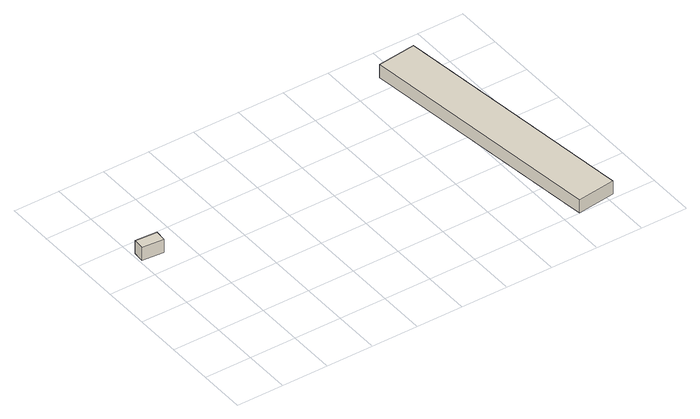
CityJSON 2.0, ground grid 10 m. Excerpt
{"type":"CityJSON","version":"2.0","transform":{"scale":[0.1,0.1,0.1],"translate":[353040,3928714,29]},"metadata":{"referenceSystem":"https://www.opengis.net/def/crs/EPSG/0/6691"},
"CityObjects":{
"building1":{"type":"Building","attributes":{"BuildingIDAttribute.prefecture":"14","BuildingIDAttribute.city":"14153","BuildingDetailAttribute.surveyYear":2015,"BuildingRiverFloodingRiskAttribute.description":"1","BuildingRiverFloodingRiskAttribute.rankOrg":"2","BuildingRiverFloodingRiskAttribute.depth":0.9,"BuildingRiverFloodingRiskAttribute.adminType":"2","BuildingRiverFloodingRiskAttribute.scale":"2","BuildingRiverFloodingRiskAttribute.duration":3.17},"geometry":[{"type":"Solid","lod":"1","boundaries":[[[[0,1,2,3]],[[2,4,5,3]],[[1,6,4,2]],[[0,7,6,1]],[[3,5,7,0]],[[4,6,7,5]]]]}]},
"building2":{"type":"Building","attributes":{"usage":"451","storeysAboveGround":1,"BuildingIDAttribute.prefecture":"14","BuildingIDAttribute.city":"14153","BuildingDetailAttribute.totalFloorArea":446.15,"BuildingDetailAttribute.buildingFootprintArea":446.15,"BuildingDetailAttribute.buildingStructureType":"610","BuildingDetailAttribute.buildingStructureOrgType":"2","BuildingDetailAttribute.orgUsage":"200","BuildingDetailAttribute.surveyYear":2015,"BuildingRiverFloodingRiskAttribute.description":"1","BuildingRiverFloodingRiskAttribute.rankOrg":"2","BuildingRiverFloodingRiskAttribute.depth":0.75,"BuildingRiverFloodingRiskAttribute.adminType":"2","BuildingRiverFloodingRiskAttribute.scale":"2","BuildingRiverFloodingRiskAttribute.duration":2.75},"geometry":[{"type":"Solid","lod":"1","boundaries":[[[[8,9,10,11]],[[10,12,13,11]],[[9,14,12,10]],[[8,15,14,9]],[[11,13,15,8]],[[12,14,15,13]]]]}]}
},
"vertices":[
[6,370,11],[53,367,11],[51,343,11],[4,346,11],[51,343,41],[4,346,41],[53,367,41],[6,370,41],
[816,11,10],[734,1,10],[668,536,10],[751,546,10],[668,536,40],[751,546,40],[734,1,40],[816,11,40]
]}
